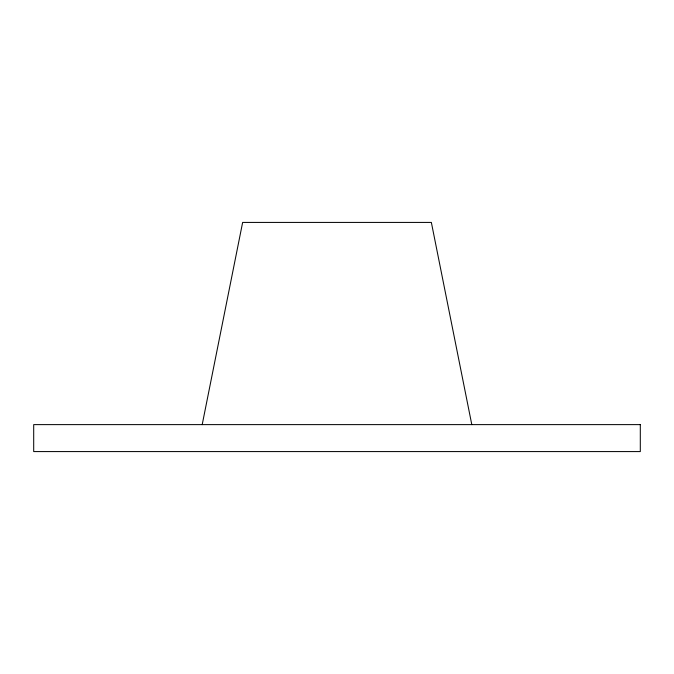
<?xml version="1.0" encoding="UTF-8"?>
<svg xmlns="http://www.w3.org/2000/svg" width="674" height="674" viewBox="0 0 674 674"><rect width="100%" height="100%" fill="white"/><g stroke="black" fill="none" stroke-linecap="round" stroke-linejoin="round"><path stroke-width="1.01" d="M202.2 424.62L242.64 222.42L431.36 222.42L471.8 424.62M640.3 424.62L33.7 424.62L33.7 451.58L640.3 451.58L640.3 424.62"/></g></svg>
